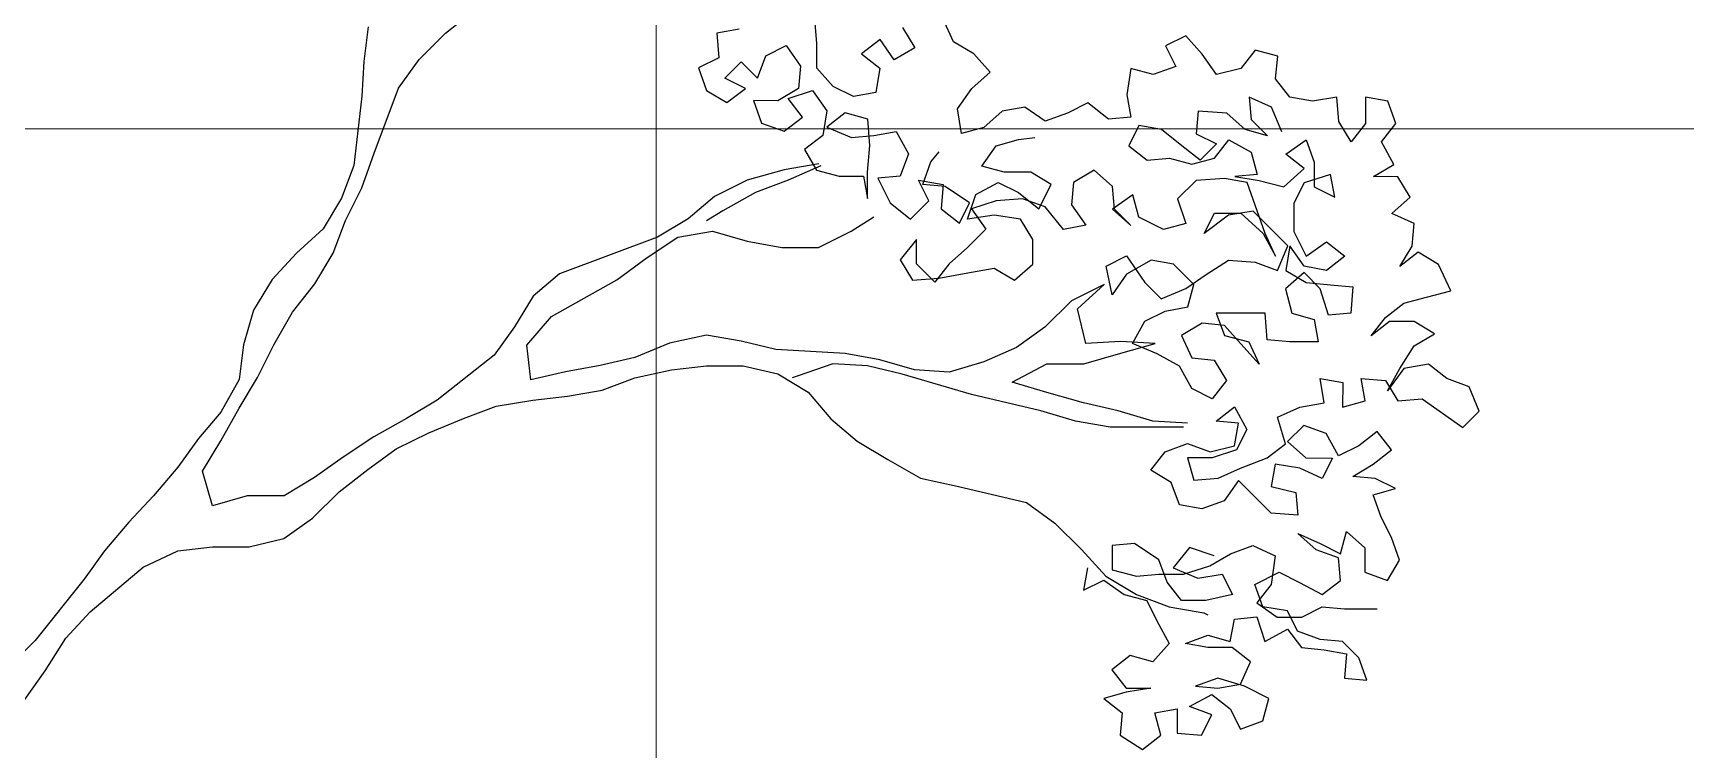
# Model space of a CAD drawing. Header units: millimetres. Extents: x 684983 to 685377, y 990360 to 990509.
# Drawn here: x 685173.537 to 685174.705, y 990441.599 to 990442.106 of the extents above; entities that cross this region are included whole.
import ezdxf

# ---------------------------------------------------------------- set-up
doc = ezdxf.new("R2010")
doc.units = ezdxf.units.MM
doc.layers.add('grid', color=8, linetype='Continuous', lineweight=9)
doc.layers.add('TEAK', color=7, linetype='Continuous')

# ---------------------------------------------------------------- blocks, each defined once
blk = doc.blocks.new('A$C25655A80')
at = {"color": 62}
for p, q in [((0.31461, 1.34169), (0.32808, 1.35225)), ((0.48956, 1.33672), (0.48861, 1.34826)), ((0.55397, 1.33763), (0.54918, 1.3482)), ((0.3021, 1.3292), (0.31461, 1.34169)), ((0.45304, 1.34349), (0.44247, 1.34157)), ((0.44247, 1.34157), (0.44342, 1.33004)), ((0.52995, 1.34438), (0.53571, 1.33476)), ((0.66356, 1.34041), (0.65395, 1.33561)), ((0.67125, 1.33175), (0.66356, 1.34041)), ((0.46553, 1.33098), (0.47514, 1.33577)), ((0.47514, 1.33577), (0.48186, 1.32616)), ((0.48955, 1.32519), (0.48956, 1.33672)), ((0.51937, 1.33862), (0.51071, 1.3319)), ((0.52609, 1.329), (0.51937, 1.33862)), ((0.53571, 1.33476), (0.52609, 1.329)), ((0.56358, 1.33185), (0.55397, 1.33763)), ((0.65395, 1.33561), (0.65874, 1.32599)), ((0.69624, 1.33365), (0.68951, 1.325)), ((0.70681, 1.33076), (0.69624, 1.33365)), ((0.29248, 1.31575), (0.3021, 1.3292)), ((0.44342, 1.33004), (0.4338, 1.32524)), ((0.4338, 1.32524), (0.43763, 1.31466)), ((0.44629, 1.32042), (0.45399, 1.3281)), ((0.45399, 1.3281), (0.46167, 1.32041)), ((0.46167, 1.32041), (0.46553, 1.33098)), ((0.48186, 1.32616), (0.48089, 1.31558)), ((0.49724, 1.31653), (0.48955, 1.32519)), ((0.51071, 1.3319), (0.51935, 1.32516)), ((0.51935, 1.32516), (0.51742, 1.31363)), ((0.57126, 1.32319), (0.56358, 1.33185)), ((0.63759, 1.32505), (0.63566, 1.31256)), ((0.64817, 1.32216), (0.63759, 1.32505)), ((0.65874, 1.32599), (0.64817, 1.32216)), ((0.67797, 1.32213), (0.67125, 1.33175)), ((0.68951, 1.325), (0.67797, 1.32213)), ((0.70584, 1.32018), (0.70681, 1.33076)), ((0.4559, 1.31561), (0.44629, 1.32042)), ((0.5626, 1.31551), (0.57126, 1.32319)), ((0.71256, 1.31153), (0.70584, 1.32018)), ((0.28092, 1.285), (0.29248, 1.31575)), ((0.43763, 1.31466), (0.44724, 1.30888)), ((0.44724, 1.30888), (0.4559, 1.31561)), ((0.45974, 1.30983), (0.46358, 1.29926)), ((0.47128, 1.30982), (0.45974, 1.30983)), ((0.48089, 1.31558), (0.47128, 1.30982)), ((0.47608, 1.31078), (0.48762, 1.31461)), ((0.4828, 1.30212), (0.47608, 1.31078)), ((0.48762, 1.31461), (0.49434, 1.305)), ((0.50685, 1.31171), (0.49724, 1.31653)), ((0.51742, 1.31363), (0.50685, 1.31171)), ((0.55587, 1.3059), (0.5626, 1.31551)), ((0.63566, 1.31256), (0.63757, 1.30198)), ((0.69334, 1.31154), (0.69429, 1.30097)), ((0.70391, 1.30673), (0.69334, 1.31154)), ((0.72314, 1.30959), (0.71256, 1.31153)), ((0.73467, 1.3115), (0.72314, 1.30959)), ((0.73562, 1.29997), (0.73467, 1.3115)), ((0.74813, 1.31149), (0.74812, 1.299)), ((0.7587, 1.30956), (0.74813, 1.31149)), ((0.76254, 1.29898), (0.7587, 1.30956)), ((0.47415, 1.2954), (0.4828, 1.30212)), ((0.49434, 1.305), (0.49241, 1.29346)), ((0.50299, 1.30403), (0.49434, 1.29731)), ((0.51356, 1.30113), (0.50299, 1.30403)), ((0.51451, 1.28864), (0.51356, 1.30113)), ((0.55778, 1.29436), (0.55587, 1.3059)), ((0.57701, 1.30492), (0.56836, 1.29724)), ((0.58759, 1.30683), (0.57701, 1.30492)), ((0.5972, 1.30009), (0.58759, 1.30683)), ((0.60778, 1.30393), (0.5972, 1.30009)), ((0.61739, 1.30873), (0.60778, 1.30393)), ((0.627, 1.30103), (0.61739, 1.30873)), ((0.63757, 1.30198), (0.627, 1.30103)), ((0.6693, 1.30484), (0.66833, 1.29426)), ((0.68276, 1.30386), (0.6693, 1.30484)), ((0.6914, 1.29616), (0.68276, 1.30386)), ((0.7087, 1.29519), (0.70391, 1.30673)), ((0.46358, 1.29926), (0.47415, 1.2954)), ((0.49241, 1.29346), (0.48375, 1.28674)), ((0.49434, 1.29731), (0.50587, 1.29249)), ((0.50587, 1.29249), (0.51644, 1.29344)), ((0.51644, 1.29344), (0.52702, 1.29535)), ((0.52702, 1.29535), (0.53278, 1.28477)), ((0.56836, 1.29724), (0.55778, 1.29436)), ((0.64142, 1.29813), (0.6366, 1.28852)), ((0.65199, 1.2962), (0.64142, 1.29813)), ((0.66159, 1.2885), (0.65199, 1.2962)), ((0.66833, 1.29426), (0.67794, 1.28945)), ((0.70197, 1.29327), (0.6914, 1.29616)), ((0.69429, 1.30097), (0.70197, 1.29327)), ((0.74138, 1.29035), (0.73562, 1.29997)), ((0.74812, 1.299), (0.74138, 1.29035)), ((0.7558, 1.29034), (0.76254, 1.29898)), ((0.48375, 1.28674), (0.48951, 1.27712)), ((0.51354, 1.27614), (0.51451, 1.28864)), ((0.54335, 1.28092), (0.5472, 1.28572)), ((0.56738, 1.27897), (0.57412, 1.28858)), ((0.57412, 1.28858), (0.58469, 1.29145)), ((0.58469, 1.29145), (0.59238, 1.29241)), ((0.6366, 1.28852), (0.64525, 1.28179)), ((0.67024, 1.28176), (0.66159, 1.2885)), ((0.67794, 1.28945), (0.67024, 1.28176)), ((0.67697, 1.28272), (0.68371, 1.29136)), ((0.68371, 1.29136), (0.69428, 1.28559)), ((0.69428, 1.28559), (0.69715, 1.27501)), ((0.71062, 1.28461), (0.72024, 1.29133)), ((0.72024, 1.29133), (0.72407, 1.28075)), ((0.76156, 1.27976), (0.7558, 1.29034)), ((0.27513, 1.26867), (0.28092, 1.285)), ((0.49047, 1.28001), (0.47413, 1.27714)), ((0.49143, 1.27904), (0.47605, 1.27233)), ((0.53278, 1.28477), (0.52892, 1.2742)), ((0.53949, 1.27035), (0.54335, 1.28092)), ((0.57795, 1.27608), (0.56738, 1.27897)), ((0.64525, 1.28179), (0.65582, 1.28274)), ((0.65582, 1.28274), (0.66639, 1.27984)), ((0.66639, 1.27984), (0.67697, 1.28272)), ((0.70964, 1.26923), (0.71926, 1.27787)), ((0.71926, 1.27787), (0.71062, 1.28461)), ((0.72407, 1.28075), (0.72406, 1.26922)), ((0.75194, 1.274), (0.76156, 1.27976)), ((0.45682, 1.27235), (0.44143, 1.26467)), ((0.47413, 1.27714), (0.45682, 1.27235)), ((0.47605, 1.27233), (0.46066, 1.26657)), ((0.48951, 1.27712), (0.50008, 1.27423)), ((0.50008, 1.27423), (0.51162, 1.27422)), ((0.51162, 1.27422), (0.51353, 1.26364)), ((0.51353, 1.26364), (0.51354, 1.27614)), ((0.52892, 1.2742), (0.51835, 1.27325)), ((0.51835, 1.27325), (0.5241, 1.26171)), ((0.53757, 1.27227), (0.5491, 1.27034)), ((0.54237, 1.26265), (0.53757, 1.27227)), ((0.55007, 1.26938), (0.53949, 1.27035)), ((0.5491, 1.27034), (0.54813, 1.2588)), ((0.56448, 1.26552), (0.57506, 1.27128)), ((0.57506, 1.27128), (0.58467, 1.26646)), ((0.59045, 1.27607), (0.57795, 1.27608)), ((0.60005, 1.27029), (0.59045, 1.27607)), ((0.59428, 1.25876), (0.60005, 1.27029)), ((0.61063, 1.27124), (0.60966, 1.26067)), ((0.62025, 1.277), (0.61063, 1.27124)), ((0.62889, 1.2693), (0.62025, 1.277)), ((0.66831, 1.27215), (0.65965, 1.26351)), ((0.68177, 1.2731), (0.66831, 1.27215)), ((0.69234, 1.27117), (0.68177, 1.2731)), ((0.69715, 1.27501), (0.68657, 1.27406)), ((0.68657, 1.27406), (0.69811, 1.27212)), ((0.69618, 1.26059), (0.69234, 1.27117)), ((0.69811, 1.27212), (0.70964, 1.26923)), ((0.71926, 1.27114), (0.71444, 1.26154)), ((0.73176, 1.27498), (0.71926, 1.27114)), ((0.73367, 1.2644), (0.73176, 1.27498)), ((0.76348, 1.27399), (0.75194, 1.274)), ((0.76924, 1.26437), (0.76348, 1.27399)), ((0.26743, 1.25329), (0.27513, 1.26867)), ((0.44143, 1.26467), (0.42893, 1.25411)), ((0.46066, 1.26657), (0.44527, 1.25794)), ((0.53371, 1.25401), (0.54237, 1.26265)), ((0.56159, 1.26168), (0.55007, 1.26938)), ((0.56063, 1.25399), (0.56448, 1.26552)), ((0.57409, 1.26263), (0.56255, 1.25879)), ((0.58659, 1.26358), (0.57409, 1.26263)), ((0.58467, 1.26646), (0.59428, 1.25876)), ((0.59716, 1.25972), (0.58659, 1.26358)), ((0.6385, 1.26545), (0.62888, 1.25873)), ((0.62984, 1.25873), (0.62889, 1.2693)), ((0.64138, 1.25487), (0.6385, 1.26545)), ((0.65965, 1.26351), (0.66348, 1.25197)), ((0.72406, 1.26922), (0.73367, 1.2644)), ((0.76058, 1.25669), (0.76924, 1.26437)), ((0.44527, 1.25794), (0.43758, 1.25314)), ((0.50583, 1.24827), (0.51641, 1.25499)), ((0.5241, 1.26171), (0.53371, 1.25401)), ((0.54813, 1.2588), (0.55678, 1.25207)), ((0.55678, 1.25207), (0.56159, 1.26168)), ((0.57312, 1.2559), (0.56063, 1.25399)), ((0.56255, 1.25879), (0.56927, 1.24917)), ((0.58562, 1.25396), (0.57312, 1.2559)), ((0.6058, 1.24914), (0.59716, 1.25972)), ((0.60966, 1.26067), (0.61638, 1.25105)), ((0.62888, 1.25873), (0.63753, 1.25103)), ((0.63753, 1.25103), (0.62984, 1.25873)), ((0.65291, 1.24909), (0.64138, 1.25487)), ((0.67213, 1.24715), (0.67695, 1.25676)), ((0.68367, 1.2558), (0.67213, 1.24715)), ((0.67695, 1.25676), (0.68944, 1.25675)), ((0.69521, 1.25771), (0.68367, 1.2558)), ((0.68944, 1.25675), (0.70001, 1.24713)), ((0.71154, 1.24135), (0.69521, 1.25771)), ((0.70097, 1.24713), (0.69618, 1.26059)), ((0.71444, 1.26154), (0.71443, 1.24808)), ((0.77115, 1.25187), (0.76058, 1.25669)), ((0.26165, 1.23792), (0.26743, 1.25329)), ((0.42893, 1.25411), (0.4145, 1.24547)), ((0.42411, 1.24546), (0.44046, 1.24833)), ((0.44046, 1.24833), (0.4568, 1.24351)), ((0.49044, 1.24059), (0.50583, 1.24827)), ((0.56927, 1.24917), (0.56061, 1.24053)), ((0.59138, 1.24434), (0.58562, 1.25396)), ((0.61638, 1.25105), (0.6058, 1.24914)), ((0.66348, 1.25197), (0.65291, 1.24909)), ((0.70001, 1.24713), (0.70577, 1.23655)), ((0.70577, 1.23655), (0.70097, 1.24713)), ((0.71443, 1.24808), (0.72019, 1.23654)), ((0.77018, 1.2413), (0.77115, 1.25187)), ((0.4145, 1.24547), (0.36834, 1.22821)), ((0.40968, 1.23586), (0.42411, 1.24546)), ((0.4568, 1.24351), (0.47313, 1.24061)), ((0.47313, 1.24061), (0.49044, 1.24059)), ((0.53658, 1.24439), (0.52889, 1.23479)), ((0.53657, 1.23286), (0.53658, 1.24439)), ((0.56061, 1.24053), (0.55195, 1.23285)), ((0.59137, 1.23281), (0.59138, 1.24434)), ((0.70672, 1.22982), (0.71154, 1.24135)), ((0.7125, 1.24135), (0.71057, 1.22982)), ((0.71922, 1.23173), (0.7125, 1.24135)), ((0.72019, 1.23654), (0.7298, 1.24326)), ((0.7298, 1.24326), (0.73845, 1.23652)), ((0.7644, 1.23169), (0.77018, 1.2413)), ((0.25298, 1.22351), (0.26165, 1.23792)), ((0.39526, 1.2253), (0.40968, 1.23586)), ((0.52889, 1.23479), (0.53464, 1.22517)), ((0.54522, 1.2242), (0.53657, 1.23286)), ((0.55195, 1.23285), (0.54522, 1.2242)), ((0.56253, 1.22899), (0.5731, 1.2309)), ((0.5731, 1.2309), (0.58271, 1.22513)), ((0.58271, 1.22513), (0.59137, 1.23281)), ((0.62597, 1.23182), (0.63559, 1.23661)), ((0.62885, 1.21836), (0.62597, 1.23182)), ((0.64713, 1.23468), (0.63558, 1.22796)), ((0.63559, 1.23661), (0.64423, 1.22411)), ((0.6577, 1.23275), (0.64713, 1.23468)), ((0.6673, 1.22313), (0.6577, 1.23275)), ((0.67307, 1.22793), (0.68365, 1.23465)), ((0.68365, 1.23465), (0.69615, 1.23367)), ((0.69615, 1.23367), (0.70672, 1.22982)), ((0.72979, 1.2298), (0.71922, 1.23173)), ((0.73845, 1.23652), (0.72979, 1.2298)), ((0.77306, 1.23841), (0.7644, 1.23169)), ((0.78267, 1.23263), (0.77306, 1.23841)), ((0.78842, 1.22013), (0.78267, 1.23263)), ((0.24239, 1.21006), (0.25298, 1.22351)), ((0.36834, 1.22821), (0.35584, 1.21764)), ((0.36448, 1.20802), (0.39526, 1.2253)), ((0.53464, 1.22517), (0.54714, 1.22612)), ((0.54714, 1.22612), (0.56253, 1.22899)), ((0.625, 1.22317), (0.60962, 1.21549)), ((0.6125, 1.21164), (0.625, 1.22317)), ((0.63558, 1.22796), (0.62885, 1.21836)), ((0.64423, 1.22411), (0.65191, 1.21641)), ((0.66345, 1.22121), (0.67307, 1.22793)), ((0.66441, 1.21255), (0.6673, 1.22313)), ((0.71922, 1.22885), (0.71056, 1.22116)), ((0.71057, 1.22982), (0.72017, 1.22404)), ((0.7269, 1.22115), (0.71922, 1.22885)), ((0.72017, 1.22404), (0.73171, 1.22307)), ((0.35584, 1.21764), (0.34717, 1.20323)), ((0.60962, 1.21549), (0.59711, 1.203)), ((0.65191, 1.21641), (0.66345, 1.22121)), ((0.71056, 1.22116), (0.71343, 1.20963)), ((0.73073, 1.20865), (0.7269, 1.22115)), ((0.73171, 1.22307), (0.74228, 1.2221)), ((0.74228, 1.2221), (0.74131, 1.2096)), ((0.76631, 1.21438), (0.77688, 1.21726)), ((0.77688, 1.21726), (0.78842, 1.22013)), ((0.23373, 1.19468), (0.24239, 1.21006)), ((0.35293, 1.19458), (0.36448, 1.20802)), ((0.61633, 1.1953), (0.6125, 1.21164)), ((0.64421, 1.20584), (0.65383, 1.21064)), ((0.65383, 1.21064), (0.66441, 1.21255)), ((0.67786, 1.20966), (0.6817, 1.19908)), ((0.70094, 1.20964), (0.67786, 1.20966)), ((0.70188, 1.19714), (0.70094, 1.20964)), ((0.71343, 1.20963), (0.724, 1.20673)), ((0.74131, 1.2096), (0.73073, 1.20865)), ((0.75091, 1.19902), (0.75765, 1.20766)), ((0.75765, 1.20766), (0.76631, 1.21438)), ((0.34717, 1.20323), (0.33754, 1.18978)), ((0.59711, 1.203), (0.58364, 1.1934)), ((0.63844, 1.19528), (0.64421, 1.20584)), ((0.67113, 1.20486), (0.66151, 1.1991)), ((0.6817, 1.20389), (0.67113, 1.20486)), ((0.68939, 1.19523), (0.6817, 1.20389)), ((0.724, 1.20673), (0.72592, 1.19616)), ((0.75957, 1.20574), (0.75091, 1.19902)), ((0.77111, 1.20573), (0.75957, 1.20574)), ((0.7711, 1.19419), (0.78071, 1.19995)), ((0.78071, 1.19995), (0.77111, 1.20573)), ((0.22602, 1.17931), (0.23373, 1.19468)), ((0.35484, 1.17823), (0.35293, 1.19458)), ((0.42022, 1.19548), (0.40387, 1.18876)), ((0.43753, 1.1993), (0.42022, 1.19548)), ((0.45387, 1.19641), (0.43753, 1.1993)), ((0.47021, 1.19255), (0.45387, 1.19641)), ((0.50289, 1.19059), (0.47021, 1.19255)), ((0.58364, 1.1934), (0.56825, 1.18669)), ((0.63267, 1.19624), (0.61633, 1.1953)), ((0.6317, 1.19047), (0.64901, 1.19527)), ((0.64901, 1.19527), (0.63267, 1.19624)), ((0.64997, 1.19046), (0.63844, 1.19528)), ((0.66151, 1.1991), (0.66631, 1.18852)), ((0.6817, 1.19908), (0.69323, 1.19619)), ((0.69803, 1.18561), (0.68939, 1.19523)), ((0.69323, 1.19619), (0.69803, 1.18561)), ((0.71246, 1.19617), (0.70188, 1.19714)), ((0.72592, 1.19616), (0.71246, 1.19617)), ((0.76436, 1.18362), (0.7711, 1.19419)), ((0.33754, 1.18978), (0.31061, 1.16866)), ((0.38753, 1.18493), (0.37118, 1.18206)), ((0.40387, 1.18876), (0.38753, 1.18493)), ((0.49712, 1.18579), (0.48077, 1.18004)), ((0.51346, 1.18482), (0.49712, 1.18579)), ((0.51923, 1.18769), (0.50289, 1.19059)), ((0.5298, 1.18096), (0.51346, 1.18482)), ((0.53557, 1.18287), (0.51923, 1.18769)), ((0.56825, 1.18669), (0.55191, 1.1819)), ((0.5817, 1.17706), (0.59805, 1.1857)), ((0.59805, 1.1857), (0.61536, 1.18568)), ((0.61536, 1.18568), (0.6317, 1.19047)), ((0.66054, 1.18468), (0.64997, 1.19046)), ((0.6663, 1.1741), (0.66054, 1.18468)), ((0.66631, 1.18852), (0.67688, 1.18755)), ((0.67688, 1.18755), (0.68264, 1.17793)), ((0.77782, 1.18553), (0.76628, 1.18362)), ((0.78646, 1.1788), (0.77782, 1.18553)), ((0.21736, 1.1649), (0.22602, 1.17931)), ((0.37118, 1.18206), (0.35484, 1.17823)), ((0.48077, 1.18004), (0.47789, 1.17908)), ((0.56247, 1.17131), (0.5298, 1.18096)), ((0.55191, 1.1819), (0.53557, 1.18287)), ((0.59804, 1.17224), (0.5817, 1.17706)), ((0.68264, 1.17793), (0.6759, 1.16929)), ((0.72686, 1.17885), (0.73743, 1.17692)), ((0.72877, 1.16731), (0.72686, 1.17885)), ((0.73743, 1.17692), (0.73742, 1.16538)), ((0.74609, 1.17883), (0.75762, 1.17786)), ((0.748, 1.16826), (0.74609, 1.17883)), ((0.75762, 1.17786), (0.76338, 1.16824)), ((0.75858, 1.17306), (0.76436, 1.18362)), ((0.76628, 1.18362), (0.75858, 1.17306)), ((0.79703, 1.17494), (0.78646, 1.1788)), ((0.31061, 1.16866), (0.29618, 1.16002)), ((0.59515, 1.16359), (0.56247, 1.17131)), ((0.61534, 1.16742), (0.59804, 1.17224)), ((0.6759, 1.16929), (0.6663, 1.1741)), ((0.76338, 1.16824), (0.77492, 1.1692)), ((0.77492, 1.1692), (0.79413, 1.15572)), ((0.80183, 1.1634), (0.79703, 1.17494)), ((0.20869, 1.14953), (0.21736, 1.1649)), ((0.61149, 1.15877), (0.59515, 1.16359)), ((0.63168, 1.16356), (0.61534, 1.16742)), ((0.64802, 1.15874), (0.63168, 1.16356)), ((0.67782, 1.15871), (0.68648, 1.16543)), ((0.68648, 1.16543), (0.69223, 1.15485)), ((0.70666, 1.16061), (0.71724, 1.1654)), ((0.71724, 1.1654), (0.72877, 1.16731)), ((0.73742, 1.16538), (0.748, 1.16826)), ((0.79413, 1.15572), (0.80183, 1.1634)), ((0.29618, 1.16002), (0.28079, 1.15138)), ((0.62783, 1.15587), (0.61149, 1.15877)), ((0.66243, 1.15584), (0.62783, 1.15587)), ((0.66436, 1.15776), (0.64802, 1.15874)), ((0.68839, 1.15774), (0.67782, 1.15871)), ((0.68646, 1.14717), (0.68839, 1.15774)), ((0.69223, 1.15485), (0.68742, 1.14524)), ((0.71049, 1.14811), (0.70666, 1.16061)), ((0.71915, 1.15675), (0.71145, 1.14907)), ((0.72972, 1.15289), (0.71915, 1.15675)), ((0.75376, 1.15383), (0.7451, 1.14711)), ((0.76048, 1.14518), (0.75376, 1.15383)), ((0.20003, 1.13511), (0.20869, 1.14953)), ((0.28079, 1.15138), (0.26636, 1.14178)), ((0.65377, 1.14431), (0.66435, 1.14815)), ((0.66435, 1.14815), (0.67492, 1.14429)), ((0.67492, 1.14429), (0.68646, 1.14717)), ((0.68742, 1.14524), (0.67588, 1.14141)), ((0.70183, 1.14138), (0.71049, 1.14811)), ((0.71145, 1.14907), (0.7201, 1.14137)), ((0.73548, 1.14231), (0.72972, 1.15289)), ((0.7451, 1.14711), (0.73548, 1.14231)), ((0.26636, 1.14178), (0.2529, 1.13218)), ((0.64703, 1.13567), (0.65377, 1.14431)), ((0.66434, 1.14142), (0.66722, 1.13084)), ((0.67588, 1.14141), (0.66434, 1.14142)), ((0.68933, 1.13659), (0.70183, 1.14138)), ((0.70568, 1.1385), (0.70374, 1.12792)), ((0.71721, 1.13656), (0.70568, 1.1385)), ((0.7201, 1.14137), (0.7326, 1.14136)), ((0.7326, 1.14136), (0.72778, 1.13175)), ((0.7422, 1.1327), (0.75182, 1.13845)), ((0.75182, 1.13845), (0.76048, 1.14518)), ((0.20482, 1.11877), (0.20003, 1.13511)), ((0.2529, 1.13218), (0.23847, 1.12354)), ((0.65664, 1.12989), (0.64703, 1.13567)), ((0.66048, 1.11931), (0.65664, 1.12989)), ((0.66722, 1.13084), (0.67875, 1.13179)), ((0.67875, 1.13179), (0.68933, 1.13659)), ((0.68837, 1.13082), (0.68163, 1.12122)), ((0.70373, 1.11543), (0.68837, 1.13082)), ((0.72778, 1.13175), (0.71721, 1.13656)), ((0.75277, 1.13172), (0.7422, 1.1327)), ((0.76238, 1.12691), (0.75277, 1.13172)), ((0.22117, 1.12356), (0.20482, 1.11877)), ((0.23847, 1.12354), (0.22117, 1.12356)), ((0.70374, 1.12792), (0.71528, 1.12503)), ((0.71528, 1.12503), (0.71623, 1.11445)), ((0.75181, 1.12404), (0.76238, 1.12691)), ((0.75564, 1.11346), (0.75181, 1.12404)), ((0.67105, 1.11738), (0.66048, 1.11931)), ((0.68163, 1.12122), (0.67105, 1.11738)), ((0.71623, 1.11445), (0.70373, 1.11543)), ((0.7364, 1.09617), (0.73929, 1.10674)), ((0.73929, 1.10674), (0.74794, 1.09904)), ((0.76044, 1.10384), (0.75564, 1.11346)), ((0.62874, 1.10012), (0.62873, 1.08858)), ((0.63931, 1.10107), (0.62874, 1.10012)), ((0.65084, 1.09337), (0.63931, 1.10107)), ((0.66527, 1.09912), (0.65757, 1.08951)), ((0.6768, 1.09526), (0.66527, 1.09912)), ((0.68449, 1.09622), (0.69507, 1.10005)), ((0.69507, 1.10005), (0.70564, 1.09524)), ((0.71622, 1.1058), (0.72679, 1.10099)), ((0.72487, 1.0981), (0.71622, 1.1058)), ((0.72679, 1.10099), (0.7364, 1.09617)), ((0.74794, 1.09904), (0.74793, 1.08751)), ((0.76427, 1.09326), (0.76044, 1.10384)), ((0.65468, 1.08279), (0.65084, 1.09337)), ((0.67487, 1.09046), (0.68449, 1.09622)), ((0.70564, 1.09524), (0.7037, 1.08178)), ((0.73544, 1.09425), (0.72487, 1.0981)), ((0.73639, 1.08367), (0.73544, 1.09425)), ((0.7585, 1.08365), (0.76427, 1.09326)), ((0.61719, 1.08955), (0.61526, 1.07898)), ((0.61526, 1.07898), (0.62488, 1.08378)), ((0.62488, 1.08378), (0.63448, 1.07704)), ((0.62873, 1.08858), (0.64026, 1.08569)), ((0.64026, 1.08569), (0.65083, 1.08664)), ((0.65083, 1.08664), (0.66237, 1.08663)), ((0.65757, 1.08951), (0.6691, 1.0847)), ((0.66237, 1.08663), (0.67487, 1.09046)), ((0.6691, 1.0847), (0.68064, 1.08661)), ((0.68064, 1.08661), (0.68543, 1.07699)), ((0.69601, 1.08179), (0.70755, 1.08755)), ((0.70755, 1.08755), (0.71716, 1.08273)), ((0.72773, 1.07695), (0.73639, 1.08367)), ((0.74793, 1.08751), (0.7585, 1.08365)), ((0.63448, 1.07704), (0.64506, 1.07415)), ((0.6614, 1.07413), (0.65468, 1.08279)), ((0.68543, 1.07699), (0.67293, 1.07412)), ((0.69985, 1.07121), (0.69601, 1.08179)), ((0.7037, 1.08178), (0.69696, 1.07314)), ((0.71716, 1.08273), (0.72773, 1.07695)), ((0.64506, 1.07415), (0.64985, 1.06453)), ((0.67293, 1.07412), (0.6614, 1.07413)), ((0.69696, 1.07314), (0.70657, 1.0664)), ((0.71138, 1.06928), (0.69985, 1.07121)), ((0.71618, 1.05966), (0.71138, 1.06928)), ((0.71811, 1.06639), (0.72772, 1.07119)), ((0.72772, 1.07119), (0.7383, 1.07021)), ((0.7383, 1.07021), (0.75368, 1.0702)), ((0.64985, 1.06453), (0.65561, 1.05395)), ((0.68445, 1.05488), (0.68638, 1.06546)), ((0.68638, 1.06546), (0.69696, 1.06641)), ((0.69696, 1.06641), (0.70079, 1.05487)), ((0.70079, 1.05487), (0.71137, 1.06063)), ((0.70657, 1.0664), (0.71811, 1.06639)), ((0.71137, 1.06063), (0.71809, 1.05197)), ((0.72675, 1.05581), (0.71618, 1.05966)), ((0.65561, 1.05395), (0.64791, 1.0453)), ((0.6633, 1.05394), (0.67388, 1.05778)), ((0.67387, 1.05201), (0.6633, 1.05394)), ((0.68541, 1.052), (0.67387, 1.05201)), ((0.67388, 1.05778), (0.68445, 1.05488)), ((0.69406, 1.04526), (0.68541, 1.052)), ((0.71809, 1.05197), (0.72867, 1.051)), ((0.73732, 1.05483), (0.72675, 1.05581)), ((0.74501, 1.04714), (0.73732, 1.05483)), ((0.63734, 1.0482), (0.62868, 1.04148)), ((0.64791, 1.0453), (0.63734, 1.0482)), ((0.68924, 1.03469), (0.69406, 1.04526)), ((0.72867, 1.051), (0.73924, 1.04907)), ((0.73924, 1.04907), (0.73827, 1.03753)), ((0.74884, 1.03656), (0.74501, 1.04714)), ((0.62868, 1.04148), (0.6354, 1.03282)), ((0.67867, 1.03758), (0.66809, 1.03375)), ((0.69116, 1.03373), (0.67867, 1.03758)), ((0.73827, 1.03753), (0.74884, 1.03656)), ((0.6354, 1.0309), (0.62483, 1.02802)), ((0.6354, 1.03282), (0.64694, 1.03281)), ((0.64694, 1.03281), (0.6354, 1.0309)), ((0.6652, 1.02414), (0.67578, 1.0299)), ((0.66809, 1.03375), (0.67866, 1.03278)), ((0.67578, 1.0299), (0.68442, 1.02316)), ((0.67866, 1.03278), (0.68924, 1.03469)), ((0.70269, 1.02795), (0.69116, 1.03373)), ((0.62483, 1.02802), (0.63347, 1.02128)), ((0.63347, 1.02128), (0.6325, 1.01071)), ((0.64885, 1.02127), (0.65943, 1.02318)), ((0.65173, 1.01069), (0.64885, 1.02127)), ((0.65943, 1.02318), (0.65942, 1.01165)), ((0.67577, 1.02028), (0.6652, 1.02414)), ((0.68442, 1.02316), (0.68922, 1.01354)), ((0.6998, 1.01738), (0.70269, 1.02795)), ((0.67095, 1.01068), (0.67577, 1.02028)), ((0.68922, 1.01354), (0.6998, 1.01738)), ((0.6325, 1.01071), (0.64307, 1.00397)), ((0.64307, 1.00397), (0.65173, 1.01069)), ((0.65942, 1.01165), (0.67095, 1.01068))]:
    blk.add_line(p, q, dxfattribs=at)
for p, q in [((0.27809, 1.34461), (0.27615, 1.32827)), ((0.27615, 1.32827), (0.27517, 1.31193)), ((0.27517, 1.31193), (0.2713, 1.27924)), ((0.2713, 1.27924), (0.26551, 1.26387)), ((0.26551, 1.26387), (0.25685, 1.24946)), ((0.25685, 1.24946), (0.24434, 1.23793)), ((0.24434, 1.23793), (0.2328, 1.22545)), ((0.2328, 1.22545), (0.22413, 1.21104)), ((0.22413, 1.21104), (0.21931, 1.1947)), ((0.21931, 1.1947), (0.21737, 1.17836)), ((0.42117, 1.18298), (0.43752, 1.18488)), ((0.43752, 1.18488), (0.45482, 1.18487)), ((0.45482, 1.18487), (0.47116, 1.18101)), ((0.21737, 1.17836), (0.20871, 1.16298)), ((0.38848, 1.17339), (0.40386, 1.17915)), ((0.40386, 1.17915), (0.42117, 1.18298)), ((0.47116, 1.18101), (0.48557, 1.17234)), ((0.33848, 1.16575), (0.35579, 1.16862)), ((0.35579, 1.16862), (0.37213, 1.17053)), ((0.37213, 1.17053), (0.38848, 1.17339)), ((0.48557, 1.17234), (0.49613, 1.15984)), ((0.20871, 1.16298), (0.19812, 1.1505)), ((0.3231, 1.16), (0.33848, 1.16575)), ((0.29136, 1.14561), (0.30675, 1.15328)), ((0.30675, 1.15328), (0.3231, 1.16)), ((0.49613, 1.15984), (0.50862, 1.14925)), ((0.19812, 1.1505), (0.18849, 1.13705)), ((0.27789, 1.136), (0.29136, 1.14561)), ((0.50862, 1.14925), (0.52303, 1.14059)), ((0.52303, 1.14059), (0.5384, 1.13192)), ((0.18849, 1.13705), (0.17695, 1.1236)), ((0.26443, 1.12544), (0.27789, 1.136)), ((0.5384, 1.13192), (0.5557, 1.12806)), ((0.17695, 1.1236), (0.1654, 1.11111)), ((0.25192, 1.11296), (0.26443, 1.12544)), ((0.5557, 1.12806), (0.58838, 1.12034)), ((0.58838, 1.12034), (0.60183, 1.11071)), ((0.1654, 1.11111), (0.15385, 1.09767)), ((0.23845, 1.10336), (0.25192, 1.11296)), ((0.60183, 1.11071), (0.61432, 1.09821)), ((0.18846, 1.09763), (0.2048, 1.09954)), ((0.2048, 1.09954), (0.22211, 1.09953)), ((0.22211, 1.09953), (0.23845, 1.10336)), ((0.15385, 1.09767), (0.14423, 1.08422)), ((0.17211, 1.08996), (0.18846, 1.09763)), ((0.61432, 1.09821), (0.62584, 1.0857)), ((0.14423, 1.08422), (0.12113, 1.0554)), ((0.1471, 1.06883), (0.17211, 1.08996)), ((0.62584, 1.0857), (0.64025, 1.07703)), ((0.64025, 1.07703), (0.65563, 1.07125)), ((0.13555, 1.05635), (0.1471, 1.06883)), ((0.65563, 1.07125), (0.67197, 1.06835)), ((0.67197, 1.06835), (0.67389, 1.06739)), ((0.12113, 1.0554), (0.10862, 1.04291)), ((0.12592, 1.04097), (0.13555, 1.05635)), ((0.1163, 1.02753), (0.12592, 1.04097))]:
    blk.add_line(p, q)
blk = doc.blocks.new('TR')
blk.add_blockref('A$C25655A80', (0.01921, 0.01485, 1.34531))

msp = doc.modelspace()

# ---------------------------------------------------------------- linework, layer by layer
at = {"layer": 'grid'}
for p, q in [((685173.9771, 990509.1548), (685173.9771, 990370.8996)), ((685221.1591, 990442.0381), (685118.727, 990442.0381))]:
    msp.add_line(p, q, dxfattribs=at)

# ---------------------------------------------------------------- block references
at = {"layer": 'TEAK', "xscale": 1.5, "yscale": 1.5, "zscale": 1.5}
msp.add_blockref('TR', (685173.3275, 990440.071, 99.689), dxfattribs=at)

doc.saveas('drawing.dxf')
